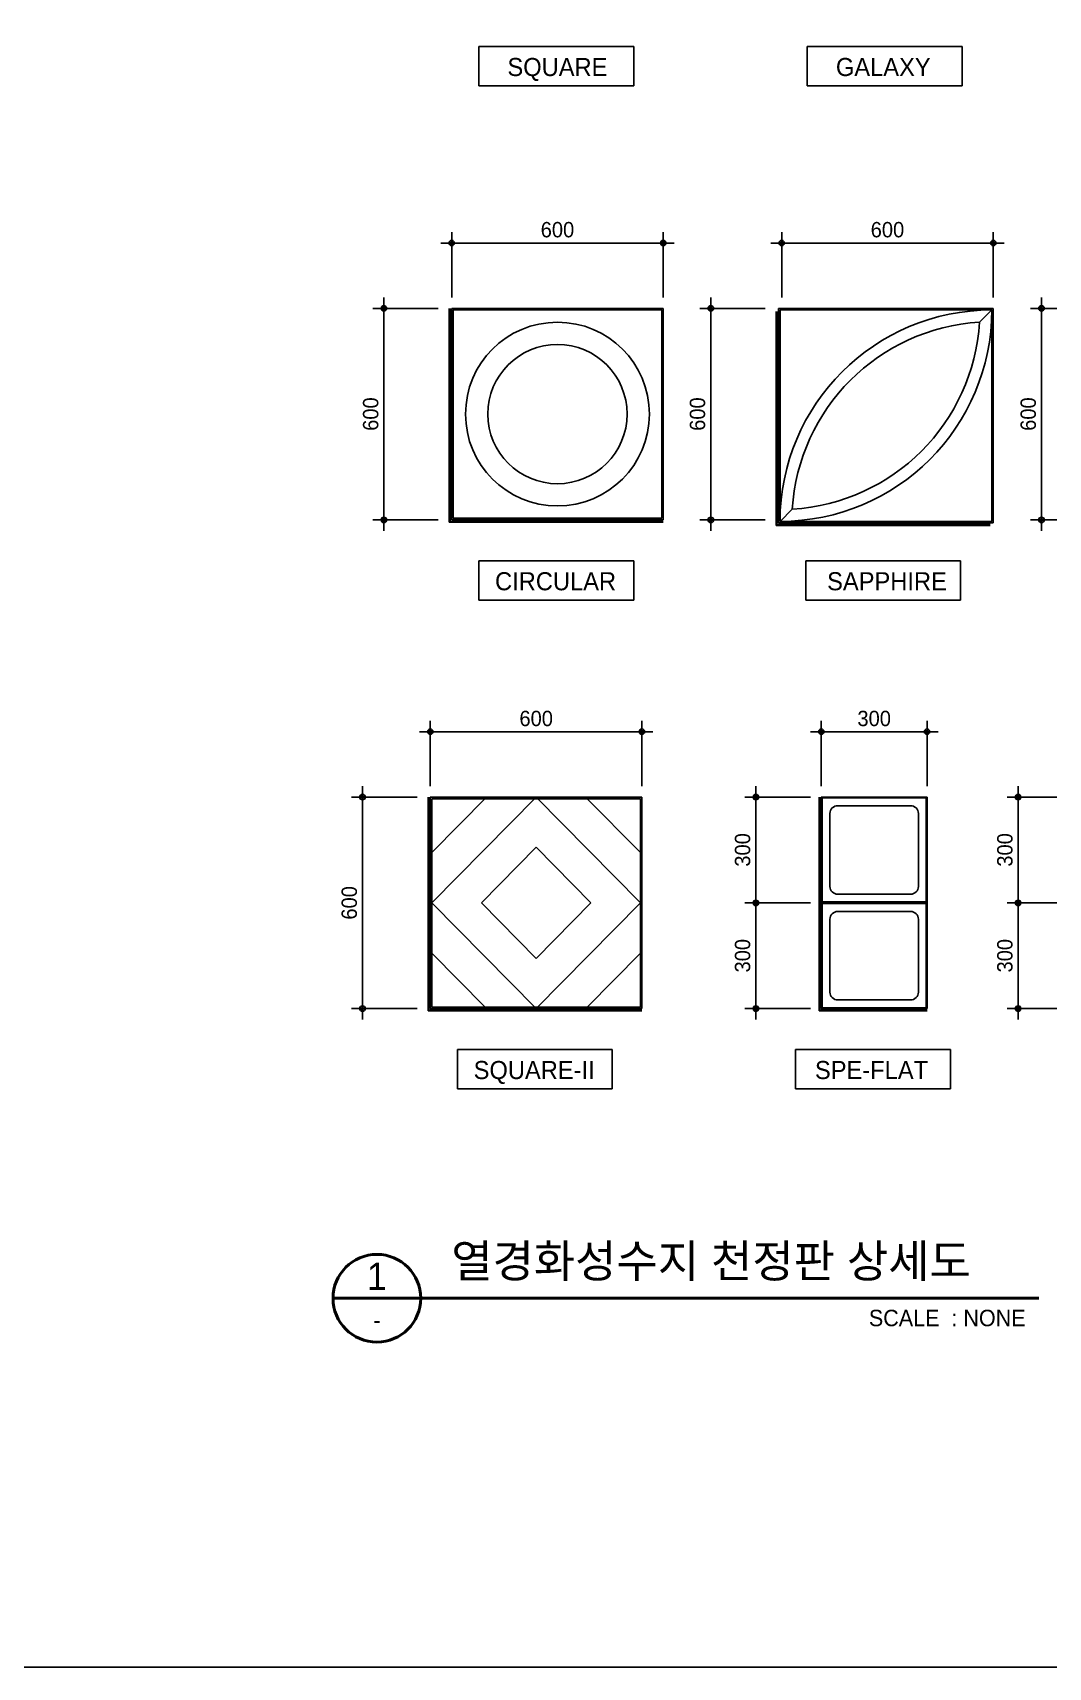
# Model space of a CAD drawing. Header units: millimetres. Extents: x 0 to 21000, y 0 to 5940.
# Drawn here: x 18163 to 19089, y 0 to 1491 of the extents above; entities that cross this region are included whole.
import ezdxf
from ezdxf.enums import TextEntityAlignment as Align

# ---------------------------------------------------------------- set-up
doc = ezdxf.new("R2010")
doc.units = ezdxf.units.MM
for name, color, linetype in [('2', 7, 'Continuous'), ('3TEX', 3, 'Continuous'), ('DIM', 7, 'Continuous'), ('SY', 1, 'Continuous')]:
    doc.layers.add(name, color=color, linetype=linetype)
doc.styles.add('1', font='')
doc.styles.get('1').set_extended_font_data('Dotum')
doc.dimstyles.new('SAMOO-3', dxfattribs={"dimscale": 300, "dimtxt": 3.0005, "dimasz": 1, "dimexe": 2, "dimexo": 2, "dimgap": 1, "dimtad": 1, "dimdec": 0, "dimdsep": 46, "dimlunit": 6, "dimtxsty": '1', "dimblk1": 'DIMDOT', "dimblk2": 'DIMDOT', "dimsah": 1, "dimcen": 2.5, "dimdle": 1.5, "dimclrd": 8, "dimclre": 8, "dimclrt": 3, "dimadec": 0, "dimazin": 0, "dimtfac": 1, "dimtdec": 0, "dimtix": 1, "dimtmove": 2, "dimatfit": 3, "dimldrblk": 'DIMDOT', "dimfxl": 1, "dimtvp": 1, "dimtolj": 1, "dimtzin": 0, "dimarcsym": 0})

# ---------------------------------------------------------------- blocks, each defined once
blk = doc.blocks.new('DIMDOT')
at = {"color": 0}
blk.add_line((-2, 0), (2, 0), dxfattribs=at)
for radius in [0.5, 0.25]:
    blk.add_circle((0, 0), radius, dxfattribs=at)
blk = doc.blocks.new('*D3097')
at = {"layer": 'Defpoints', "color": 0, "transparency": 16777216}
for p in [(18545.1, 1299), (18545.1, 1239.4), (18737.9, 1239.4)]:
    blk.add_point(p, dxfattribs=at)
at = {"layer": 'DIM', "color": 8, "lineweight": -2, "transparency": 16777216}
for p, q in [((18545.1, 1249.4), (18545.1, 1309)), ((18732.9, 1299), (18550.1, 1299)), ((18737.9, 1249.4), (18737.9, 1309))]:
    blk.add_line(p, q, dxfattribs=at)
at = {"layer": 'DIM', "color": 8, "lineweight": -2, "transparency": 16777216, "xscale": 5, "yscale": 5, "zscale": 5, "rotation": 180}
blk.add_blockref('DIMDOT', (18545.1, 1299), dxfattribs=at)
at = {"layer": 'DIM', "color": 8, "lineweight": -2, "transparency": 16777216, "xscale": 5, "yscale": 5, "zscale": 5}
blk.add_blockref('DIMDOT', (18737.9, 1299), dxfattribs=at)
at = {"layer": 'DIM', "color": 3, "transparency": 16777216, "insert": (18641.5, 1311.1), "char_height": 14, "attachment_point": 5, "style": '1'}
blk.add_mtext('\\A1;600', dxfattribs=at)
blk = doc.blocks.new('*D3098')
at = {"layer": 'Defpoints', "color": 0, "transparency": 16777216}
for p in [(18845.9, 1299), (18845.9, 1239.4), (19038.8, 1239.4)]:
    blk.add_point(p, dxfattribs=at)
at = {"layer": 'DIM', "color": 8, "lineweight": -2, "transparency": 16777216}
for p, q in [((18845.9, 1249.4), (18845.9, 1309)), ((19033.8, 1299), (18850.9, 1299)), ((19038.8, 1249.4), (19038.8, 1309))]:
    blk.add_line(p, q, dxfattribs=at)
at = {"layer": 'DIM', "color": 8, "lineweight": -2, "transparency": 16777216, "xscale": 5, "yscale": 5, "zscale": 5, "rotation": 180}
blk.add_blockref('DIMDOT', (18845.9, 1299), dxfattribs=at)
at = {"layer": 'DIM', "color": 8, "lineweight": -2, "transparency": 16777216, "xscale": 5, "yscale": 5, "zscale": 5}
blk.add_blockref('DIMDOT', (19038.8, 1299), dxfattribs=at)
at = {"layer": 'DIM', "color": 3, "transparency": 16777216, "insert": (18942.3, 1311.1), "char_height": 14, "attachment_point": 5, "style": '1'}
blk.add_mtext('\\A1;600', dxfattribs=at)
blk = doc.blocks.new('*D3103')
at = {"layer": 'Defpoints', "color": 0, "transparency": 16777216}
for p in [(18542.9, 1239.4), (18483.3, 1046.5), (18542.9, 1046.5)]:
    blk.add_point(p, dxfattribs=at)
at = {"layer": 'DIM', "color": 8, "lineweight": -2, "transparency": 16777216}
for p, q in [((18532.9, 1239.4), (18473.3, 1239.4)), ((18483.3, 1234.4), (18483.3, 1051.5)), ((18532.9, 1046.5), (18473.3, 1046.5))]:
    blk.add_line(p, q, dxfattribs=at)
at = {"layer": 'DIM', "color": 8, "lineweight": -2, "transparency": 16777216, "xscale": 5, "yscale": 5, "zscale": 5}
for p, rotation in [((18483.3, 1239.4), 90), ((18483.3, 1046.5), 270)]:
    blk.add_blockref('DIMDOT', p, dxfattribs=dict(at, rotation=rotation))
at = {"layer": 'DIM', "color": 3, "transparency": 16777216, "insert": (18471.3, 1143), "char_height": 14, "attachment_point": 5, "rotation": 90, "style": '1'}
blk.add_mtext('\\A1;600', dxfattribs=at)
blk = doc.blocks.new('*D3104')
at = {"layer": 'Defpoints', "color": 0, "transparency": 16777216}
for p in [(18840.9, 1239.4), (18781.3, 1046.5), (18840.9, 1046.5)]:
    blk.add_point(p, dxfattribs=at)
at = {"layer": 'DIM', "color": 8, "lineweight": -2, "transparency": 16777216}
for p, q in [((18830.9, 1239.4), (18771.3, 1239.4)), ((18781.3, 1234.4), (18781.3, 1051.5)), ((18830.9, 1046.5), (18771.3, 1046.5))]:
    blk.add_line(p, q, dxfattribs=at)
at = {"layer": 'DIM', "color": 8, "lineweight": -2, "transparency": 16777216, "xscale": 5, "yscale": 5, "zscale": 5}
for p, rotation in [((18781.3, 1239.4), 90), ((18781.3, 1046.5), 270)]:
    blk.add_blockref('DIMDOT', p, dxfattribs=dict(at, rotation=rotation))
at = {"layer": 'DIM', "color": 3, "transparency": 16777216, "insert": (18769.2, 1143), "char_height": 14, "attachment_point": 5, "rotation": 90, "style": '1'}
blk.add_mtext('\\A1;600', dxfattribs=at)
blk = doc.blocks.new('*D3105')
at = {"layer": 'Defpoints', "color": 0, "transparency": 16777216}
for p in [(19142.3, 1239.4), (19082.7, 1046.5), (19142.3, 1046.5)]:
    blk.add_point(p, dxfattribs=at)
at = {"layer": 'DIM', "color": 8, "lineweight": -2, "transparency": 16777216}
for p, q in [((19132.3, 1239.4), (19072.7, 1239.4)), ((19082.7, 1234.4), (19082.7, 1051.5)), ((19132.3, 1046.5), (19072.7, 1046.5))]:
    blk.add_line(p, q, dxfattribs=at)
at = {"layer": 'DIM', "color": 8, "lineweight": -2, "transparency": 16777216, "xscale": 5, "yscale": 5, "zscale": 5}
for p, rotation in [((19082.7, 1239.4), 90), ((19082.7, 1046.5), 270)]:
    blk.add_blockref('DIMDOT', p, dxfattribs=dict(at, rotation=rotation))
at = {"layer": 'DIM', "color": 3, "transparency": 16777216, "insert": (19070.7, 1143), "char_height": 14, "attachment_point": 5, "rotation": 90, "style": '1'}
blk.add_mtext('\\A1;600', dxfattribs=at)
blk = doc.blocks.new('*D3109')
at = {"layer": 'Defpoints', "color": 0, "transparency": 16777216}
for p in [(18525.6, 853.3), (18525.6, 793.7), (18718.5, 793.7)]:
    blk.add_point(p, dxfattribs=at)
at = {"layer": 'DIM', "color": 8, "lineweight": -2, "transparency": 16777216}
for p, q in [((18525.6, 803.7), (18525.6, 863.3)), ((18713.5, 853.3), (18530.6, 853.3)), ((18718.5, 803.7), (18718.5, 863.3))]:
    blk.add_line(p, q, dxfattribs=at)
at = {"layer": 'DIM', "color": 8, "lineweight": -2, "transparency": 16777216, "xscale": 5, "yscale": 5, "zscale": 5, "rotation": 180}
blk.add_blockref('DIMDOT', (18525.6, 853.3), dxfattribs=at)
at = {"layer": 'DIM', "color": 8, "lineweight": -2, "transparency": 16777216, "xscale": 5, "yscale": 5, "zscale": 5}
blk.add_blockref('DIMDOT', (18718.5, 853.3), dxfattribs=at)
at = {"layer": 'DIM', "color": 3, "transparency": 16777216, "insert": (18622.1, 865.3), "char_height": 14, "attachment_point": 5, "style": '1'}
blk.add_mtext('\\A1;600', dxfattribs=at)
blk = doc.blocks.new('*D3110')
at = {"layer": 'Defpoints', "color": 0, "transparency": 16777216}
for p in [(18523.5, 793.7), (18463.8, 600.8), (18523.5, 600.8)]:
    blk.add_point(p, dxfattribs=at)
at = {"layer": 'DIM', "color": 8, "lineweight": -2, "transparency": 16777216}
for p, q in [((18513.5, 793.7), (18453.8, 793.7)), ((18463.8, 788.7), (18463.8, 605.8)), ((18513.5, 600.8), (18453.8, 600.8))]:
    blk.add_line(p, q, dxfattribs=at)
at = {"layer": 'DIM', "color": 8, "lineweight": -2, "transparency": 16777216, "xscale": 5, "yscale": 5, "zscale": 5}
for p, rotation in [((18463.8, 793.7), 90), ((18463.8, 600.8), 270)]:
    blk.add_blockref('DIMDOT', p, dxfattribs=dict(at, rotation=rotation))
at = {"layer": 'DIM', "color": 3, "transparency": 16777216, "insert": (18451.8, 697.2), "char_height": 14, "attachment_point": 5, "rotation": 90, "style": '1'}
blk.add_mtext('\\A1;600', dxfattribs=at)
blk = doc.blocks.new('*D3111')
at = {"layer": 'Defpoints', "color": 0, "transparency": 16777216}
for p in [(18882, 853.3), (18882, 793.7), (18978.4, 793.7)]:
    blk.add_point(p, dxfattribs=at)
at = {"layer": 'DIM', "color": 8, "lineweight": -2, "transparency": 16777216}
for p, q in [((18882, 803.7), (18882, 863.3)), ((18973.4, 853.3), (18887, 853.3)), ((18978.4, 803.7), (18978.4, 863.3))]:
    blk.add_line(p, q, dxfattribs=at)
at = {"layer": 'DIM', "color": 8, "lineweight": -2, "transparency": 16777216, "xscale": 5, "yscale": 5, "zscale": 5, "rotation": 180}
blk.add_blockref('DIMDOT', (18882, 853.3), dxfattribs=at)
at = {"layer": 'DIM', "color": 8, "lineweight": -2, "transparency": 16777216, "xscale": 5, "yscale": 5, "zscale": 5}
blk.add_blockref('DIMDOT', (18978.4, 853.3), dxfattribs=at)
at = {"layer": 'DIM', "color": 3, "transparency": 16777216, "insert": (18930.2, 865.3), "char_height": 14, "attachment_point": 5, "style": '1'}
blk.add_mtext('\\A1;300', dxfattribs=at)
blk = doc.blocks.new('*D3117')
at = {"layer": 'Defpoints', "color": 0, "transparency": 16777216}
for p in [(18882, 793.7), (18822.4, 697.2), (18882, 697.2)]:
    blk.add_point(p, dxfattribs=at)
at = {"layer": 'DIM', "color": 8, "lineweight": -2, "transparency": 16777216}
for p, q in [((18872, 793.7), (18812.4, 793.7)), ((18822.4, 788.7), (18822.4, 702.2)), ((18872, 697.2), (18812.4, 697.2))]:
    blk.add_line(p, q, dxfattribs=at)
at = {"layer": 'DIM', "color": 8, "lineweight": -2, "transparency": 16777216, "xscale": 5, "yscale": 5, "zscale": 5}
for p, rotation in [((18822.4, 793.7), 90), ((18822.4, 697.2), 270)]:
    blk.add_blockref('DIMDOT', p, dxfattribs=dict(at, rotation=rotation))
at = {"layer": 'DIM', "color": 3, "transparency": 16777216, "insert": (18810.3, 745.5), "char_height": 14, "attachment_point": 5, "rotation": 90, "style": '1'}
blk.add_mtext('\\A1;300', dxfattribs=at)
blk = doc.blocks.new('*D3118')
at = {"layer": 'Defpoints', "color": 0, "transparency": 16777216}
for p in [(18822.4, 697.2), (18882, 697.2), (18882, 600.8)]:
    blk.add_point(p, dxfattribs=at)
at = {"layer": 'DIM', "color": 8, "lineweight": -2, "transparency": 16777216}
for p, q in [((18872, 697.2), (18812.4, 697.2)), ((18822.4, 605.8), (18822.4, 692.2)), ((18872, 600.8), (18812.4, 600.8))]:
    blk.add_line(p, q, dxfattribs=at)
at = {"layer": 'DIM', "color": 8, "lineweight": -2, "transparency": 16777216, "xscale": 5, "yscale": 5, "zscale": 5}
for p, rotation in [((18822.4, 697.2), 90), ((18822.4, 600.8), 270)]:
    blk.add_blockref('DIMDOT', p, dxfattribs=dict(at, rotation=rotation))
at = {"layer": 'DIM', "color": 3, "transparency": 16777216, "insert": (18810.3, 649), "char_height": 14, "attachment_point": 5, "rotation": 90, "style": '1'}
blk.add_mtext('\\A1;300', dxfattribs=at)
blk = doc.blocks.new('*D3119')
at = {"layer": 'Defpoints', "color": 0, "transparency": 16777216}
for p in [(19121, 793.7), (19061.4, 697.2), (19121, 697.2)]:
    blk.add_point(p, dxfattribs=at)
at = {"layer": 'DIM', "color": 8, "lineweight": -2, "transparency": 16777216}
for p, q in [((19111, 793.7), (19051.4, 793.7)), ((19061.4, 788.7), (19061.4, 702.2)), ((19111, 697.2), (19051.4, 697.2))]:
    blk.add_line(p, q, dxfattribs=at)
at = {"layer": 'DIM', "color": 8, "lineweight": -2, "transparency": 16777216, "xscale": 5, "yscale": 5, "zscale": 5}
for p, rotation in [((19061.4, 793.7), 90), ((19061.4, 697.2), 270)]:
    blk.add_blockref('DIMDOT', p, dxfattribs=dict(at, rotation=rotation))
at = {"layer": 'DIM', "color": 3, "transparency": 16777216, "insert": (19049.4, 745.5), "char_height": 14, "attachment_point": 5, "rotation": 90, "style": '1'}
blk.add_mtext('\\A1;300', dxfattribs=at)
blk = doc.blocks.new('*D3120')
at = {"layer": 'Defpoints', "color": 0, "transparency": 16777216}
for p in [(19061.4, 697.2), (19121, 697.2), (19121, 600.8)]:
    blk.add_point(p, dxfattribs=at)
at = {"layer": 'DIM', "color": 8, "lineweight": -2, "transparency": 16777216}
for p, q in [((19111, 697.2), (19051.4, 697.2)), ((19061.4, 605.8), (19061.4, 692.2)), ((19111, 600.8), (19051.4, 600.8))]:
    blk.add_line(p, q, dxfattribs=at)
at = {"layer": 'DIM', "color": 8, "lineweight": -2, "transparency": 16777216, "xscale": 5, "yscale": 5, "zscale": 5}
for p, rotation in [((19061.4, 697.2), 90), ((19061.4, 600.8), 270)]:
    blk.add_blockref('DIMDOT', p, dxfattribs=dict(at, rotation=rotation))
at = {"layer": 'DIM', "color": 3, "transparency": 16777216, "insert": (19049.4, 649), "char_height": 14, "attachment_point": 5, "rotation": 90, "style": '1'}
blk.add_mtext('\\A1;300', dxfattribs=at)

msp = doc.modelspace()

# ---------------------------------------------------------------- linework, layer by layer
at = {"color": 7}
for p, q in [((18711, 1478.3), (18569.8, 1478.3)), ((18569.8, 1478.3), (18569.8, 1442.3)), ((18711, 1442.3), (18711, 1478.3)), ((19010.4, 1478.3), (18869.2, 1478.3)), ((18869.2, 1478.3), (18869.2, 1442.3)), ((19010.4, 1442.3), (19010.4, 1478.3)), ((18569.8, 1442.3), (18711, 1442.3)), ((18869.2, 1442.3), (19010.4, 1442.3)), ((19026.3, 1226.9), (19037.3, 1238)), ((18855.5, 1056.2), (18844.5, 1045.1)), ((18711, 1009.2), (18569.8, 1009.2)), ((18569.8, 1009.2), (18569.8, 973.3)), ((18711, 973.3), (18711, 1009.2)), ((19008.9, 1009.2), (18867.8, 1009.2)), ((18867.8, 1009.2), (18867.8, 973.3)), ((19008.9, 973.3), (19008.9, 1009.2)), ((18569.8, 973.3), (18711, 973.3)), ((18867.8, 973.3), (19008.9, 973.3)), ((18622.1, 793.7), (18527.1, 697.2)), ((18576.9, 793.7), (18527.1, 743)), ((18717.1, 697.2), (18622.1, 793.7)), ((18717.1, 743), (18667.2, 793.7)), ((18622.1, 747.9), (18572.2, 697.2)), ((18671.9, 697.2), (18622.1, 747.9)), ((18527.1, 697.2), (18622.1, 600.8)), ((18572.2, 697.2), (18622.1, 646.6)), ((18622.1, 600.8), (18717.1, 697.2)), ((18622.1, 646.6), (18671.9, 697.2)), ((18527.1, 651.4), (18575.5, 602.2)), ((18668.6, 602.2), (18717.1, 651.4)), ((18691.5, 563.5), (18550.3, 563.5)), ((18550.3, 563.5), (18550.3, 527.5)), ((18691.5, 527.5), (18691.5, 563.5)), ((18999.7, 563.5), (18858.5, 563.5)), ((18858.5, 563.5), (18858.5, 527.5)), ((18999.7, 527.5), (18999.7, 563.5)), ((18550.3, 527.5), (18691.5, 527.5)), ((18858.5, 527.5), (18999.7, 527.5))]:
    msp.add_line(p, q, dxfattribs=at)
msp.add_lwpolyline([(16800, 0), (21000, 0), (21000, 2970), (16800, 2970)], close=True)
at = {"layer": '2', "color": 7}
for p, q in [((18542.9, 1239.4), (18542.9, 1044.4)), ((18543.7, 1239.4), (18543.7, 1045.1)), ((18737.9, 1239.4), (18545.1, 1239.4)), ((18545.1, 1239.4), (18545.1, 1046.5)), ((18736.5, 1238), (18546.5, 1238)), ((18546.5, 1238), (18546.5, 1048)), ((18736.5, 1048), (18736.5, 1238)), ((18737.9, 1046.5), (18737.9, 1239.4)), ((19038.8, 1239.4), (18843, 1239.4)), ((18843, 1239.4), (18843, 1043.7)), ((19037.3, 1238), (18844.5, 1238)), ((18844.5, 1238), (18844.5, 1045.1)), ((19037.3, 1045.1), (19037.3, 1238)), ((19038.8, 1043.7), (19038.8, 1239.4)), ((18840.9, 1236.5), (18840.9, 1041.5)), ((18841.6, 1236.5), (18841.6, 1042.3)), ((18542.9, 1044.4), (18737.9, 1044.4)), ((18543.7, 1045.1), (18737.9, 1045.1)), ((18545.1, 1046.5), (18737.9, 1046.5)), ((18546.5, 1048), (18736.5, 1048)), ((18843, 1043.7), (19038.8, 1043.7)), ((18844.5, 1045.1), (19037.3, 1045.1)), ((18840.9, 1041.5), (19035.9, 1041.5)), ((18841.6, 1042.3), (19035.9, 1042.3)), ((18523.5, 793.7), (18523.5, 598.7)), ((18524.2, 793.7), (18524.2, 599.4)), ((18718.5, 793.7), (18525.6, 793.7)), ((18525.6, 793.7), (18525.6, 600.8)), ((18717.1, 792.2), (18527.1, 792.2)), ((18527.1, 792.2), (18527.1, 602.2)), ((18717.1, 602.2), (18717.1, 792.2)), ((18718.5, 600.8), (18718.5, 793.7)), ((18879.9, 793.7), (18879.9, 598.7)), ((18880.6, 793.7), (18880.6, 599.4)), ((18882, 793.7), (18882, 697.2)), ((18978.4, 793.7), (18882, 793.7)), ((18882.7, 793), (18882.7, 698)), ((18977.7, 793), (18882.7, 793)), ((18977.7, 698), (18977.7, 793)), ((18978.4, 697.2), (18978.4, 793.7)), ((18889.9, 778.7), (18889.9, 712.2)), ((18963.4, 785.8), (18897, 785.8)), ((18970.6, 712.2), (18970.6, 778.7)), ((18897, 705.1), (18963.4, 705.1)), ((18882, 697.2), (18882, 600.8)), ((18882, 697.2), (18978.4, 697.2)), ((18978.4, 697.2), (18882, 697.2)), ((18882.7, 698), (18977.7, 698)), ((18882.7, 696.5), (18882.7, 601.5)), ((18977.7, 696.5), (18882.7, 696.5)), ((18963.4, 689.4), (18897, 689.4)), ((18977.7, 601.5), (18977.7, 696.5)), ((18978.4, 600.8), (18978.4, 697.2)), ((18889.9, 682.2), (18889.9, 615.8)), ((18970.6, 615.8), (18970.6, 682.2)), ((18523.5, 598.7), (18718.5, 598.7)), ((18524.2, 599.4), (18718.5, 599.4)), ((18525.6, 600.8), (18718.5, 600.8)), ((18527.1, 602.2), (18717.1, 602.2)), ((18879.9, 598.7), (18978.5, 598.7)), ((18880.6, 599.4), (18978.5, 599.4)), ((18882, 600.8), (18978.4, 600.8)), ((18882.7, 601.5), (18977.7, 601.5)), ((18897, 608.7), (18963.4, 608.7))]:
    msp.add_line(p, q, dxfattribs=at)
for radius in [83.8, 63.5]:
    msp.add_circle((18641.5, 1143), radius, dxfattribs=at)
for centre, radius, start, end in [((18844.5, 1238), 192.9, 270, 0), ((19037.3, 1045.1), 192.9, 90, 180), ((18844.5, 1238), 182.1, 273.478, 356.522), ((19037.3, 1045.1), 182.1, 93.478, 176.522), ((18897, 778.7), 7.14, 90, 180), ((18963.4, 778.7), 7.14, 0, 90), ((18897, 712.2), 7.14, 180, 270), ((18963.4, 712.2), 7.14, 270, 0), ((18897, 682.2), 7.14, 90, 180), ((18963.4, 682.2), 7.14, 0, 90), ((18897, 615.8), 7.14, 180, 270), ((18963.4, 615.8), 7.14, 270, 0)]:
    msp.add_arc(centre, radius, start, end, dxfattribs=at)
at = {"layer": 'SY', "lineweight": 50}
msp.add_line((18436.9, 336.6), (19080.3, 336.6), dxfattribs=at)
msp.add_circle((18476.9, 336.6), 40, dxfattribs=at)

# ---------------------------------------------------------------- texts
at = {"layer": '3TEX', "color": 3, "lineweight": 50, "style": '1'}
for s, p in [('SQUARE', (18595.9, 1451.3)), ('GALAXY', (18895.3, 1451.3)), ('CIRCULAR', (18584.6, 982.3)), ('SAPPHIRE', (18887.3, 982.3)), ('SQUARE-II', (18565.1, 536.5)), ('SPE-FLAT', (18876.2, 536.5))]:
    msp.add_text(s, height=16.5, dxfattribs=at).set_placement(p)
at = {"layer": 'SY', "color": 3, "lineweight": 50, "style": '1'}
msp.add_text('열경화성수지 천정판 상세도', height=30, dxfattribs=at).set_placement((18544.7, 346.6), align=Align.BOTTOM_LEFT)
for s, height, p in [('1', 25, (18476.9, 356.6)), ('-', 15, (18476.9, 316.6))]:
    msp.add_text(s, height=height, dxfattribs=at).set_placement(p, align=Align.MIDDLE)
msp.add_text('SCALE  : NONE', height=15, dxfattribs=at).set_placement((19068.2, 306.6), align=Align.BOTTOM_RIGHT)

# ---------------------------------------------------------------- dimensions: what is measured, and where the dimension line sits
at = {"layer": 'DIM'}
for base, p1, p2, text, picture, middle in [((18545.1, 1299), (18737.9, 1239.4), (18545.1, 1239.4), '600', '*D3097', (18641.5, 1311.1)), ((18845.9, 1299), (19038.8, 1239.4), (18845.9, 1239.4), '600', '*D3098', (18942.3, 1311.1)), ((18525.6, 853.3), (18718.5, 793.7), (18525.6, 793.7), '600', '*D3109', (18622.1, 865.3)), ((18882, 853.3), (18978.4, 793.7), (18882, 793.7), '300', '*D3111', (18930.2, 865.3))]:
    dim = msp.add_linear_dim(base=base, p1=p1, p2=p2, text=text, dimstyle='SAMOO-3', override={"dimscale": 5, "dimtxt": 2.8}, dxfattribs=at)
    dim.commit()
    dim.dimension.update_dxf_attribs({"geometry": picture, "text_midpoint": middle})
for base, p1, p2, angle, text, picture, middle in [((18483.3, 1046.5), (18542.9, 1239.4), (18542.9, 1046.5), 90, '600', '*D3103', (18471.3, 1143)), ((18781.3, 1046.5), (18840.9, 1239.4), (18840.9, 1046.5), 90, '600', '*D3104', (18769.2, 1143)), ((19082.7, 1046.5), (19142.3, 1239.4), (19142.3, 1046.5), 90, '600', '*D3105', (19070.7, 1143)), ((18463.8, 600.8), (18523.5, 793.7), (18523.5, 600.8), 90, '600', '*D3110', (18451.8, 697.2)), ((18822.4, 697.2), (18882, 793.7), (18882, 697.2), 90, '300', '*D3117', (18810.3, 745.5)), ((19061.4, 697.2), (19121, 793.7), (19121, 697.2), 90, '300', '*D3119', (19049.4, 745.5)), ((18822.4, 697.2), (18882, 600.8), (18882, 697.2), 270, '300', '*D3118', (18810.3, 649)), ((19061.4, 697.2), (19121, 600.8), (19121, 697.2), 270, '300', '*D3120', (19049.4, 649))]:
    dim = msp.add_linear_dim(base=base, p1=p1, p2=p2, angle=angle, text=text, dimstyle='SAMOO-3', override={"dimscale": 5, "dimtxt": 2.8}, dxfattribs=at)
    dim.commit()
    dim.dimension.update_dxf_attribs({"geometry": picture, "text_midpoint": middle})

doc.saveas('drawing.dxf')
